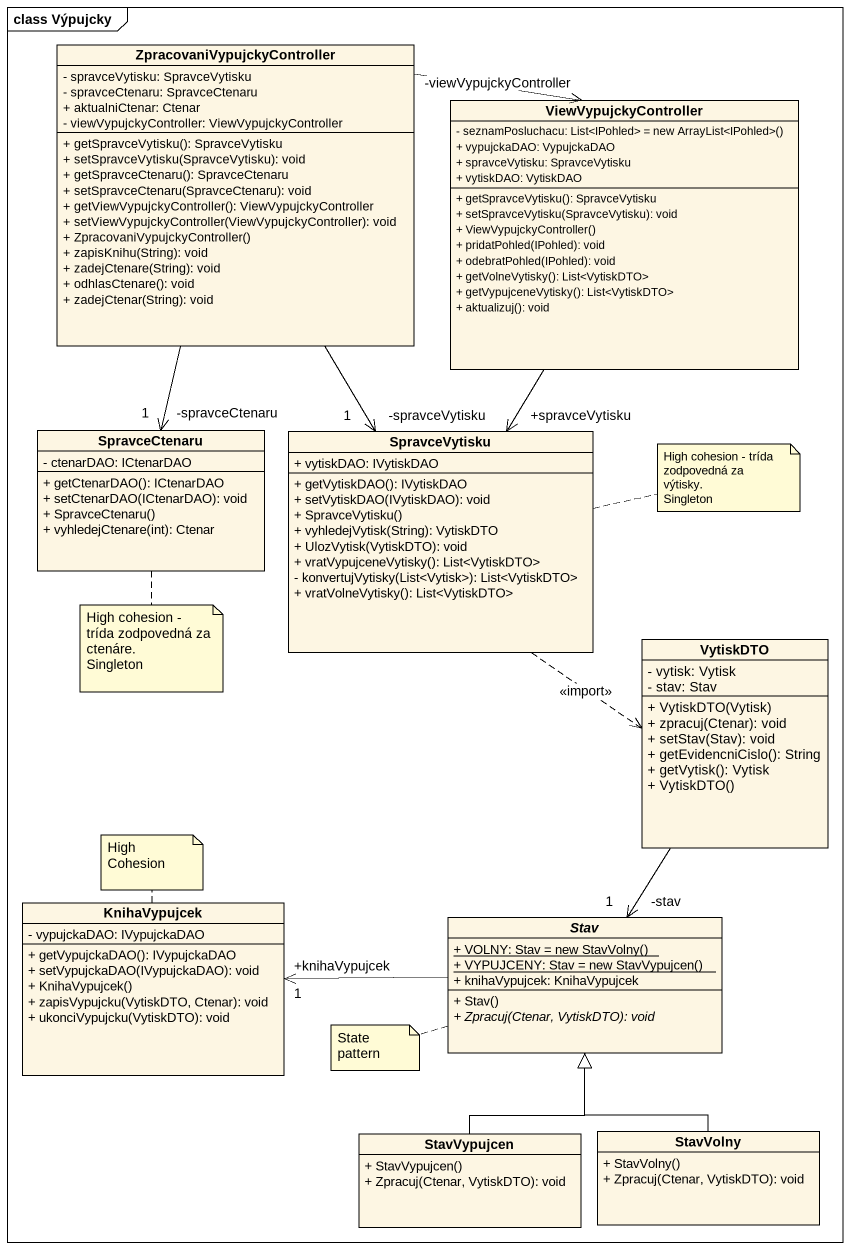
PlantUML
@startuml
mainframe class Výpujcky
hide circle
hide empty members
skinparam classAttributeIconSize 0
class ZpracovaniVypujckyController {
  - spravceVytisku: SpravceVytisku
  - spravceCtenaru: SpravceCtenaru
  + aktualniCtenar: Ctenar
  - viewVypujckyController: ViewVypujckyController
  + getSpravceVytisku(): SpravceVytisku
  + setSpravceVytisku(SpravceVytisku): void
  + getSpravceCtenaru(): SpravceCtenaru
  + setSpravceCtenaru(SpravceCtenaru): void
  + getViewVypujckyController(): ViewVypujckyController
  + setViewVypujckyController(ViewVypujckyController): void
  + ZpracovaniVypujckyController()
  + zapisKnihu(String): void
  + zadejCtenare(String): void
  + odhlasCtenare(): void
  + zadejCtenar(String): void
}
class ViewVypujckyController {
  {field} - seznamPosluchacu: List<IPohled> = new ArrayList<IPohled>()
  + vypujckaDAO: VypujckaDAO
  + spravceVytisku: SpravceVytisku
  + vytiskDAO: VytiskDAO
  + getSpravceVytisku(): SpravceVytisku
  + setSpravceVytisku(SpravceVytisku): void
  + ViewVypujckyController()
  + pridatPohled(IPohled): void
  + odebratPohled(IPohled): void
  + getVolneVytisky(): List<VytiskDTO>
  + getVypujceneVytisky(): List<VytiskDTO>
  + aktualizuj(): void
}
class SpravceCtenaru {
  - ctenarDAO: ICtenarDAO
  + getCtenarDAO(): ICtenarDAO
  + setCtenarDAO(ICtenarDAO): void
  + SpravceCtenaru()
  + vyhledejCtenare(int): Ctenar
}
class SpravceVytisku {
  + vytiskDAO: IVytiskDAO
  + getVytiskDAO(): IVytiskDAO
  + setVytiskDAO(IVytiskDAO): void
  + SpravceVytisku()
  + vyhledejVytisk(String): VytiskDTO
  + UlozVytisk(VytiskDTO): void
  + vratVypujceneVytisky(): List<VytiskDTO>
  - konvertujVytisky(List<Vytisk>): List<VytiskDTO>
  + vratVolneVytisky(): List<VytiskDTO>
}
class VytiskDTO {
  - vytisk: Vytisk
  - stav: Stav
  + VytiskDTO(Vytisk)
  + zpracuj(Ctenar): void
  + setStav(Stav): void
  + getEvidencniCislo(): String
  + getVytisk(): Vytisk
  + VytiskDTO()
}
class KnihaVypujcek {
  - vypujckaDAO: IVypujckaDAO
  + getVypujckaDAO(): IVypujckaDAO
  + setVypujckaDAO(IVypujckaDAO): void
  + KnihaVypujcek()
  + zapisVypujcku(VytiskDTO, Ctenar): void
  + ukonciVypujcku(VytiskDTO): void
}
abstract class Stav {
  {static} {field} + VOLNY: Stav = new StavVolny()
  {static} {field} + VYPUJCENY: Stav = new StavVypujcen()
  + knihaVypujcek: KnihaVypujcek
  + Stav()
  {abstract} + Zpracuj(Ctenar, VytiskDTO): void
}
class StavVypujcen {
  + StavVypujcen()
  + Zpracuj(Ctenar, VytiskDTO): void
}
class StavVolny {
  + StavVolny()
  + Zpracuj(Ctenar, VytiskDTO): void
}
ZpracovaniVypujckyController -right-> "-viewVypujckyController" ViewVypujckyController
ZpracovaniVypujckyController --> "-spravceCtenaru\n1" SpravceCtenaru
ZpracovaniVypujckyController --> "-spravceVytisku\n1" SpravceVytisku
ViewVypujckyController --> "+spravceVytisku" SpravceVytisku
SpravceVytisku ..> VytiskDTO : <<import>>
VytiskDTO --> "-stav\n1" Stav
Stav -left-> "+knihaVypujcek\n1" KnihaVypujcek
StavVypujcen -up-|> Stav
StavVolny -up-|> Stav
note right of SpravceVytisku
  High cohesion - trída zodpovedná za výtisky.
  Singleton
end note
note bottom of SpravceCtenaru
  High cohesion - trída zodpovedná za ctenáre.
  Singleton
end note
note top of KnihaVypujcek : High Cohesion
note left of Stav : State pattern
@enduml
